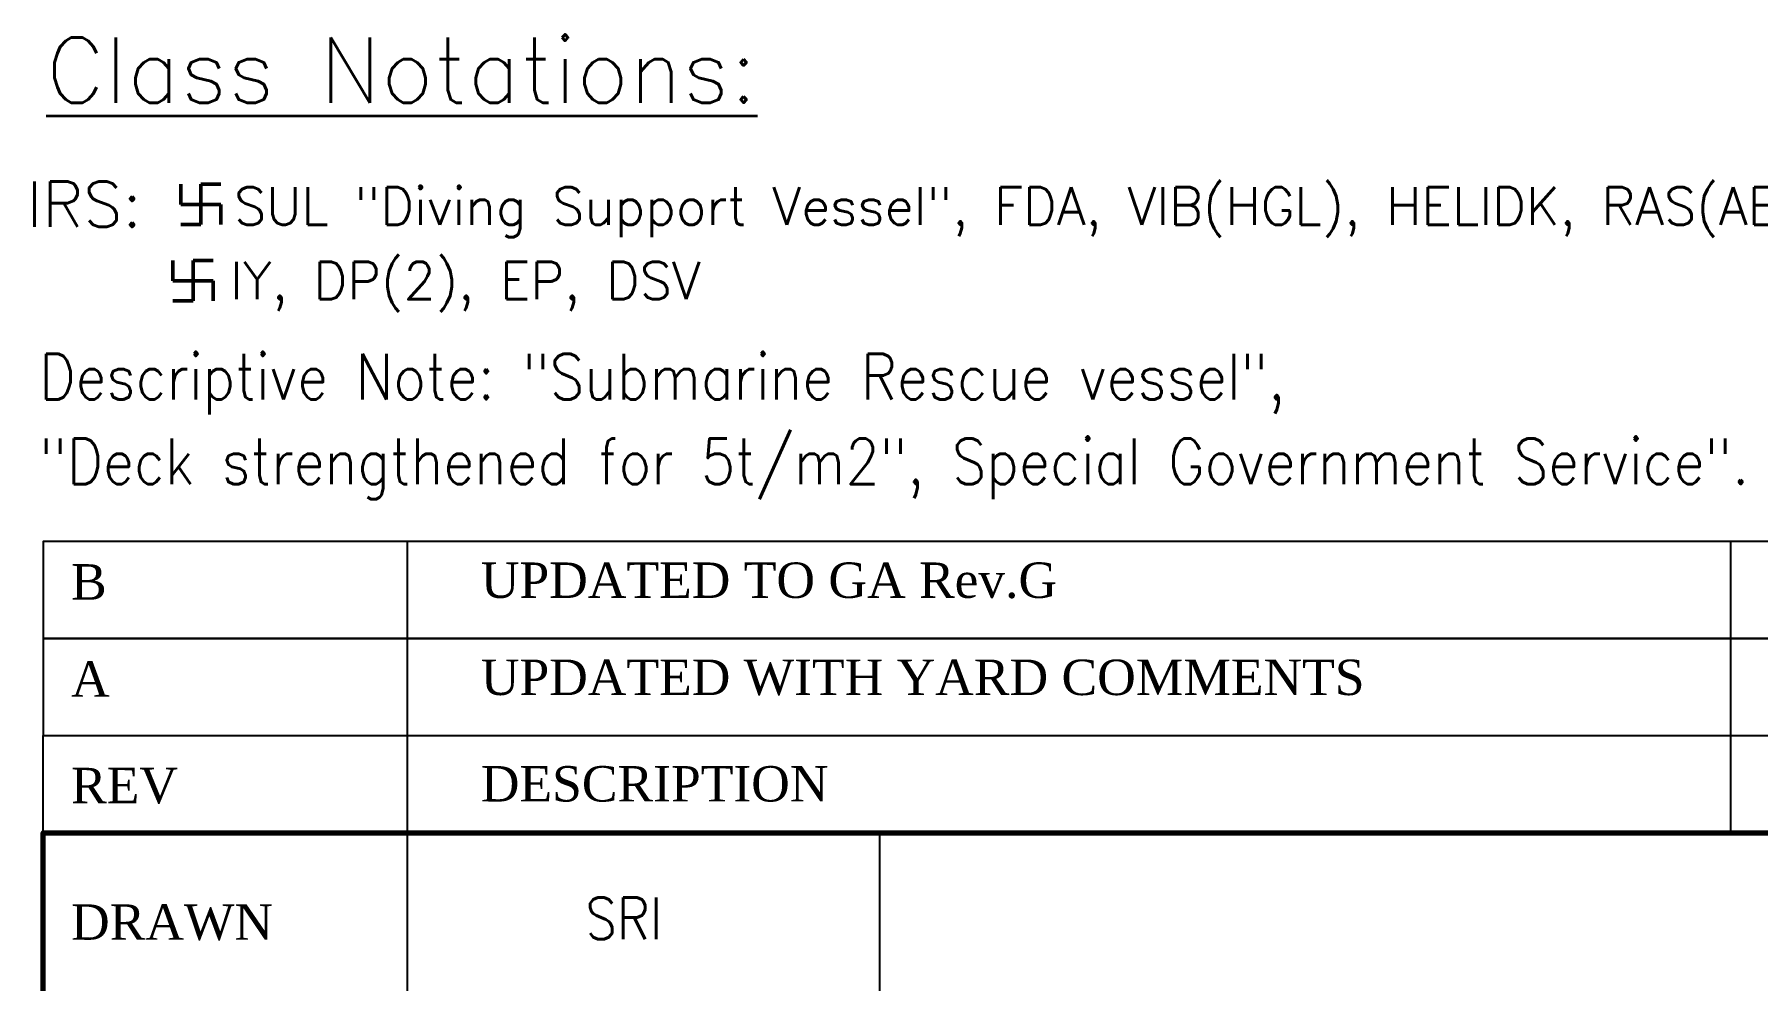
# Model space of a CAD drawing. Header units: inches. Extents: x -3311 to 1429, y -713 to 2436.
# Drawn here: x -3165.6 to -3075, y 2276.2 to 2326 of the extents above; entities that cross this region are included whole.
import ezdxf

# ---------------------------------------------------------------- set-up
doc = ezdxf.new("R2010")
doc.units = ezdxf.units.IN
for name, color, linetype, lineweight in [('DIM', 1, 'Continuous', 25), ('HEL-050', 3, 'Continuous', 50), ('HEL-070', 4, 'Continuous', 70), ('TXT-025', 1, 'Continuous', 25), ('TXT-035', 2, 'Continuous', 35)]:
    doc.layers.add(name, color=color, linetype=linetype, lineweight=lineweight)
doc.styles.add('ROMANS', font='simplex.shx', dxfattribs={"width": 0.88})
doc.styles.add('style5', font='romantic.ttf', dxfattribs={"height": 65})

msp = doc.modelspace()

# ---------------------------------------------------------------- linework, layer by layer
at = {"color": 3, "linetype": 'Continuous', "lineweight": -3}
msp.add_line((-3146.01, 2257.714), (-3146.01, 2284.003), dxfattribs=at)
msp.add_lwpolyline([(-3121.187, 2284.003), (-3121.187, 2257.714)], dxfattribs=at)
at = {"layer": 'DIM'}
for p, q in [((-3146.01, 2289.108), (-3146.01, 2299.32)), ((-3076.409, 2284.003), (-3076.409, 2299.32)), ((-3146.01, 2284.003), (-3146.01, 2294.214)), ((-3020.576, 2284.003), (-3165.162, 2284.003))]:
    msp.add_line(p, q, dxfattribs=at)
for points in [[(-3165.162, 2294.214), (-3020.576, 2294.214), (-3020.576, 2299.32), (-3165.162, 2299.32)], [(-3165.162, 2289.108), (-3020.576, 2289.108), (-3020.576, 2294.214), (-3165.162, 2294.214)], [(-3165.162, 2289.108), (-3020.576, 2289.108), (-3020.576, 2284.003), (-3165.162, 2284.003)]]:
    msp.add_lwpolyline(points, close=True, dxfattribs=at)
at = {"layer": 'HEL-050'}
for p, q in [((-3157.927, 2317.034), (-3157.927, 2318.09)), ((-3156.872, 2318.09), (-3156.872, 2315.979)), ((-3156.872, 2318.09), (-3155.817, 2318.09)), ((-3155.817, 2317.034), (-3157.927, 2317.034)), ((-3155.817, 2315.979), (-3155.817, 2317.034)), ((-3157.927, 2315.979), (-3156.872, 2315.979)), ((-3158.338, 2313.024), (-3158.338, 2314.08)), ((-3157.283, 2314.08), (-3157.283, 2311.969)), ((-3157.283, 2314.08), (-3156.228, 2314.08)), ((-3156.228, 2313.024), (-3158.338, 2313.024)), ((-3156.228, 2311.969), (-3156.228, 2313.024)), ((-3158.338, 2311.969), (-3157.283, 2311.969))]:
    msp.add_line(p, q, dxfattribs=at)
at = {"layer": 'HEL-070'}
msp.add_lwpolyline([(-3020.576, 2233.325), (-3165.162, 2233.325), (-3165.162, 2284.003), (-3020.576, 2284.003)], close=True, dxfattribs=at)

# ---------------------------------------------------------------- texts
at = {"color": 1, "lineweight": -2, "ltscale": 0.8, "style": 'style5'}
for s, height, p in [('B', 1.862, (-3163.698, 2296.261)), ('UPDATED TO GA Rev.G ', 1.86178, (-3142.148, 2296.35)), ('A', 1.862, (-3163.698, 2291.155)), ('UPDATED WITH YARD COMMENTS', 1.86178, (-3142.148, 2291.245)), ('REV', 1.8618, (-3163.698, 2285.558)), ('DESCRIPTION', 1.86178, (-3142.148, 2285.648)), ('DRAWN', 1.8618, (-3163.698, 2278.379))]:
    msp.add_text(s, height=height, dxfattribs=at).set_placement(p)
at = {"layer": 'TXT-025', "insert": (-3136.651, 2280.597), "char_height": 2.1907, "attachment_point": 1, "style": 'ROMANS'}
msp.add_mtext_dynamic_manual_height_columns('SRI', width=1812.24682, gutter_width=3125, heights=[0], dxfattribs=at)
at = {"layer": 'TXT-035', "color": 3, "style": 'ROMANS'}
for s, height, p in [('%%uClass Notations:', 3.4232, (-3165.006, 2322.379)), ('IRS: ', 2.3962, (-3166.034, 2315.848))]:
    msp.add_text(s, height=height, dxfattribs=at).set_placement(p)
at = {"layer": 'TXT-035', "style": 'ROMANS'}
for s, p in [('SUL "Diving Support Vessel", FDA, VIB(HGL), HELIDK, RAS(AB)', (-3155.128, 2315.96)), ('IY, DP(2), EP, DSV', (-3155.341, 2312.045))]:
    msp.add_text(s, height=1.97176, dxfattribs=at).set_placement(p)
at = {"layer": 'TXT-035', "style": 'ROMANS', "width": 0.88}
for s, p in [('Descriptive Note: "Submarine Rescue vessel",', (-3165.362, 2306.781)), ('"Deck strengthened for 5t/m2", Special Government Service".', (-3165.362, 2302.33))]:
    msp.add_text(s, height=2.39624, dxfattribs=at).set_placement(p)

doc.saveas('drawing.dxf')
